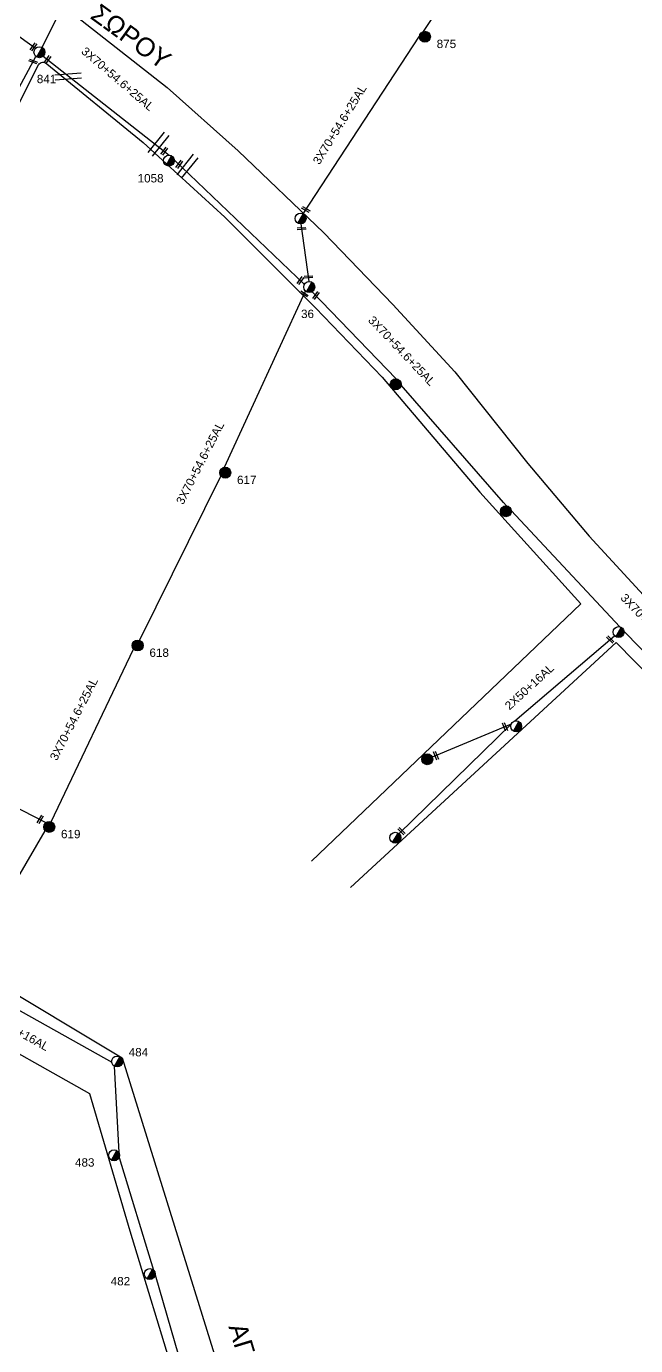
# Model space of a CAD drawing. Header units: millimetres. Extents: x 1113 to 5794, y 757 to 3537.
# Drawn here: x 2366.9 to 2498, y 1122.8 to 1407 of the extents above; entities that cross this region are included whole.
import ezdxf

# ---------------------------------------------------------------- set-up
doc = ezdxf.new("R2010")
doc.units = ezdxf.units.MM
for name, color, linetype in [('Άγνωστα', 7, 'Continuous'), ('Γυμνά εναέρια ΧΤ και ΦΟΠ (1Φ)   2x50+16AL', 7, 'Continuous'), ('Γυμνά εναέρια ΧΤ και ΦΟΠ (3Φ)   4x50+16AL', 7, 'Continuous'), ('Επιγραφές - Σχήματα', 7, 'Continuous'), ('Μηχανική τομή', 7, 'Continuous'), ('Στύλος Ξύλινος', 7, 'Continuous'), ('Στύλος Ξύλινος @ 1', 7, 'Continuous'), ('Στύλος ΦΜ', 7, 'Continuous'), ('Στύλος ΦΜ @ 1', 7, 'Continuous'), ('Συνεστραμμένα ΧΤ   3x70+54.6+25 AL', 7, 'SYN_LINE'), ('Τομή', 7, 'Continuous'), ('Υπόβαθρο ΔΕΗ', 7, 'Continuous')]:
    doc.layers.add(name, color=color, linetype=linetype)
doc.styles.get("Standard").update_dxf_attribs({"font": 'arial.ttf'})
doc.linetypes.add('SYN_LINE', pattern='A,0.5,-0.0001,["/\\/\\/\\/",Standard,S=0.1,R=0,X=0,Y=-0.05],-0.25', length=0.7501)

# ---------------------------------------------------------------- blocks, each defined once
blk = doc.blocks.new('ΥΠΑΡΧΩΝ ΤΣΙΜΕΝΤΕΝΙΟΣ ΣΤΥΛΟΣ')
at = {"layer": 'Στύλος ΦΜ'}
blk.add_hatch(color=7, dxfattribs=at).paths.add_polyline_path([(-1.29, -2.28, 0.574793), (2.62, 0, 0.268822), (1.3, 2.27)])
at = {"layer": 'Στύλος ΦΜ', "color": 7}
blk.add_line((-1.29, -2.28), (1.3, 2.27), dxfattribs=at)
blk.add_circle((0, 0), 2.62, dxfattribs=at)
at = {"layer": 'Στύλος ΦΜ', "flags": 4}
for tag, p in [('ΤΥΠΟΣ', (-4.91, 3.03)), ('ΑΡΙΘΜΟΣ', (-4.68, 8.05))]:
    blk.add_attdef(tag, p, '', height=4, dxfattribs=at)
blk = doc.blocks.new('ΥΠΑΡΧΩΝ ΞΥΛΙΝΟΣ ΣΤΥΛΟΣ')
at = {"layer": 'Στύλος Ξύλινος'}
h = blk.add_hatch(color=7, dxfattribs=at)
h.paths.add_polyline_path([(-2.62, 0, 0.270008), (-1.29, -2.28), (1.3, 2.27, 0.576266)])
h.paths.add_polyline_path([(-1.29, -2.28, 0.574793), (2.62, 0, 0.268822), (1.3, 2.27)])
at = {"layer": 'Στύλος Ξύλινος', "color": 7}
blk.add_line((-1.29, -2.28), (1.3, 2.27), dxfattribs=at)
blk.add_circle((0, 0), 2.62, dxfattribs=at)
at = {"layer": 'Στύλος Ξύλινος', "flags": 4}
for tag, p in [('ΑΡΙΘΜΟΣ', (-4.91, 8.6)), ('ΤΥΠΟΣ', (-4.85, 3.39))]:
    blk.add_attdef(tag, p, '', height=4, dxfattribs=at)
blk = doc.blocks.new('ΜΗΧΑΝΙΚΗ ΤΟΜΗ')
at = {"layer": 'Μηχανική τομή', "ltscale": 40}
for p, q in [((-1.89, 0.78), (1.89, 0.78)), ((1.89, 0), (-1.89, 0))]:
    blk.add_line(p, q, dxfattribs=at)
blk = doc.blocks.new('ΤΟΜΗ')
at = {"layer": 'Τομή', "ltscale": 40}
for p, q in [((-5.68, 0), (5.68, 0)), ((5.68, -2.33), (-5.68, -2.33))]:
    blk.add_line(p, q, dxfattribs=at)

msp = doc.modelspace()

# ---------------------------------------------------------------- linework, layer by layer
at = {"layer": 'Άγνωστα', "color": 27, "linetype": 'SYN_LINE', "lineweight": -3, "ltscale": 20}
for points in [[(2471.22, 1256.65), (2454.25, 1249.59)], [(2355.75, 1243.36), (2371.07, 1235.5)]]:
    msp.add_lwpolyline(points, dxfattribs=at)
at = {"layer": 'Γυμνά εναέρια ΧΤ και ΦΟΠ (1Φ)   2x50+16AL', "color": 27, "lineweight": -3}
for points in [[(2472.06, 1257.37), (2493.51, 1275.7)], [(2447.07, 1233.09), (2471.22, 1256.65)]]:
    msp.add_lwpolyline(points, dxfattribs=at)
at = {"layer": 'Γυμνά εναέρια ΧΤ και ΦΟΠ (3Φ)   4x50+16AL', "color": 1, "lineweight": -3}
msp.add_lwpolyline([(2356.39, 1377.36), (2368.91, 1400.51)], dxfattribs=at)
at = {"layer": 'Γυμνά εναέρια ΧΤ και ΦΟΠ (3Φ)   4x50+16AL', "color": 133, "lineweight": -3}
for points in [[(2353.53, 1201.59), (2385.22, 1183.88)], [(2385.74, 1183.03), (2386.75, 1164.43)], [(2386.8, 1163.31), (2394.25, 1139.07)], [(2394.58, 1138.1), (2404.62, 1103.33)]]:
    msp.add_lwpolyline(points, dxfattribs=at)
at = {"layer": 'Συνεστραμμένα ΧΤ   3x70+54.6+25 AL', "color": 27, "lineweight": -3, "ltscale": 20}
for points in [[(2452.34, 1405.88), (2475.56, 1440.83)], [(2426.43, 1366.64), (2451.49, 1404.88)], [(2398.7, 1378.26), (2426.71, 1351.4)], [(2409.53, 1312.02), (2426.94, 1349.98)], [(2446.47, 1331.06), (2428.36, 1349.84)], [(2470.26, 1303.71), (2469.6, 1304.46), (2447.54, 1329.67)], [(2408.7, 1310.19), (2391.2, 1274.74)], [(2494.61, 1277.66), (2471.26, 1302.73)], [(2523.49, 1248.12), (2495.53, 1276.7)], [(2372.18, 1235.66), (2389.93, 1272.85)], [(2353.19, 1203.35), (2370.92, 1233.74)]]:
    msp.add_lwpolyline(points, dxfattribs=at)
at = {"layer": 'Συνεστραμμένα ΧΤ   3x70+54.6+25 AL', "color": 1, "lineweight": -3, "ltscale": 20}
for points in [[(2370.25, 1402.44), (2381.14, 1424.5)], [(2368.82, 1402.24), (2342.8, 1420.99)], [(2370.45, 1400.54), (2397.6, 1379.24)]]:
    msp.add_lwpolyline(points, dxfattribs=at)
at = {"layer": 'Συνεστραμμένα ΧΤ   3x70+54.6+25 AL', "color": 27, "lineweight": -3, "ltscale": 10}
msp.add_lwpolyline([(2427.76, 1352.02), (2426, 1364.42)], dxfattribs=at)
at = {"layer": 'Υπόβαθρο ΔΕΗ', "lineweight": -3}
for points in [[(2400.98, 1455.98), (2376.23, 1410.26), (2397.16, 1393.81), (2412.45, 1380.18), (2430.88, 1362.48), (2445.76, 1347.07), (2459.12, 1332.59), (2474.84, 1312.83), (2488.06, 1297.16), (2501.39, 1282.64)], [(2525.51, 1242.02), (2493.82, 1274.25), (2436.61, 1221.52)], [(2346.65, 1252.05), (2328.49, 1220.18), (2387.46, 1184.84), (2387.46, 1184.84), (2407.33, 1120.83), (2421.6, 1074.2), (2435.06, 1031.02), (2438.74, 1018.91), (2447.38, 997.05), (2472.5, 1005.38), (2516.08, 1021.18)], [(2399.04, 1115.16), (2389.19, 1147.45), (2380.48, 1177.03), (2380.48, 1177.03), (2353.92, 1192), (2330.3, 1154.74), (2264.77, 1050.72)]]:
    msp.add_lwpolyline(points, dxfattribs=at)
msp.add_lwpolyline([(2338.54, 1256.99), (2320.55, 1224.77), (2285.18, 1245.89), (2320.71, 1303.61), (2331.83, 1324.88), (2348.93, 1358.03), (2369.49, 1398.68, -0.528302), (2371.22, 1398.91), (2392.03, 1381.97), (2409.6, 1365.91), (2429.11, 1346.36), (2443.43, 1331.39), (2464.51, 1306.63), (2486.26, 1282.59), (2428.24, 1227.16)], format="xyb", dxfattribs=at)

# ---------------------------------------------------------------- block references
at = {"layer": 'Μηχανική τομή', "lineweight": -3}
for p, xscale, yscale, zscale, rotation in [((2368.2, 1402.69), 0.5000000000002002, 0.5000000000002002, 0.5000000000002002, 234.1737835661723), ((2368.22, 1399.24), 0.5000000000001789, 0.5000000000001789, 0.5000000000001789, 338.2163052261268), ((2371.22, 1399.93), 0.5000000000002003, 0.5000000000002003, 0.5000000000002003, 234.1737835661723), ((2396.37, 1380.21), 0.5000000000002003, 0.5000000000002003, 0.5000000000002003, 234.1737835661723), ((2399.62, 1377.38), 0.5000000000002003, 0.5000000000002003, 0.5000000000002003, 234.1737835661723), ((2427.12, 1367.7), 0.5000000000001811, 0.5000000000001811, 0.5000000000001811, 149.8975582349995), ((2426.11, 1363.61), 0.50000000000021, 0.50000000000021, 0.50000000000021, 183.3083621089147), ((2425.71, 1352.36), 0.5000000000002003, 0.5000000000002003, 0.5000000000002003, 234.1737835661723), ((2427.59, 1353.21), 0.50000000000021, 0.50000000000021, 0.50000000000021, 183.3083621089147), ((2426.74, 1349.52), 0.5000000000001811, 0.5000000000001811, 0.5000000000001811, 149.8975582349995), ((2429.05, 1349.13), 0.5000000000002003, 0.5000000000002003, 0.5000000000002003, 234.1737835661723), ((2492.43, 1274.78), 0.5000000000001418, 0.5000000000001418, 0.5000000000001418, 314.7704769229935), ((2469.7, 1256.02), 0.500000000000204, 0.500000000000204, 0.500000000000204, 291.9013907049966), ((2454.85, 1249.84), 0.500000000000204, 0.500000000000204, 0.500000000000204, 291.9013907049966), ((2370.01, 1236.05), 0.5000000000002087, 0.5000000000002087, 0.5000000000002087, 59.93434987661653), ((2447.48, 1233.5), 0.5000000000001418, 0.5000000000001418, 0.5000000000001418, 314.7704769229935)]:
    msp.add_blockref('ΜΗΧΑΝΙΚΗ ΤΟΜΗ', p, dxfattribs=dict(at, xscale=xscale, yscale=yscale, zscale=zscale, rotation=rotation))
at = {"layer": 'Στύλος Ξύλινος @ 1', "lineweight": -3, "ltscale": 40}
ref = msp.add_blockref('ΥΠΑΡΧΩΝ ΞΥΛΙΝΟΣ ΣΤΥΛΟΣ', (2452.66, 1404.75), dxfattribs=dict(at, xscale=0.4499999999998181, yscale=0.4499999999998181, zscale=0.4499999999998181))
ref.add_attrib('ΤΥΠΟΣ', '875', (2455.2, 1402.31), dxfattribs={"layer": 'Στύλος Ξύλινος', "height": 1.8, "flags": 4})
at = {"layer": 'Στύλος Ξύλινος @ 1', "lineweight": -3, "ltscale": 40, "xscale": 0.4499999999998181, "yscale": 0.4499999999998181, "zscale": 0.4499999999998181}
for p in [(2446.38, 1329.89), (2470.1, 1302.54), (2453.17, 1249.13)]:
    msp.add_blockref('ΥΠΑΡΧΩΝ ΞΥΛΙΝΟΣ ΣΤΥΛΟΣ', p, dxfattribs=at)
at = {"layer": 'Στύλος Ξύλινος @ 1', "lineweight": -3, "ltscale": 40}
ref = msp.add_blockref('ΥΠΑΡΧΩΝ ΞΥΛΙΝΟΣ ΣΤΥΛΟΣ', (2409.68, 1310.85), dxfattribs=dict(at, xscale=0.4499999999998181, yscale=0.4499999999998181, zscale=0.4499999999998181))
ref.add_attrib('ΤΥΠΟΣ', '617', (2412.21, 1308.4), dxfattribs={"layer": 'Στύλος Ξύλινος', "height": 1.8, "flags": 4})
ref = msp.add_blockref('ΥΠΑΡΧΩΝ ΞΥΛΙΝΟΣ ΣΤΥΛΟΣ', (2390.82, 1273.63), dxfattribs=dict(at, xscale=0.4499999999998181, yscale=0.4499999999998181, zscale=0.4499999999998181))
ref.add_attrib('ΤΥΠΟΣ', '618', (2393.35, 1271.18), dxfattribs={"layer": 'Στύλος Ξύλινος', "height": 1.8, "flags": 4})
ref = msp.add_blockref('ΥΠΑΡΧΩΝ ΞΥΛΙΝΟΣ ΣΤΥΛΟΣ', (2371.77, 1234.56), dxfattribs=dict(at, xscale=0.4499999999998181, yscale=0.4499999999998181, zscale=0.4499999999998181))
ref.add_attrib('ΤΥΠΟΣ', '619', (2374.3, 1232.11), dxfattribs={"layer": 'Στύλος Ξύλινος', "height": 1.8, "flags": 4})
at = {"layer": 'Στύλος ΦΜ @ 1', "lineweight": -3, "ltscale": 40}
ref = msp.add_blockref('ΥΠΑΡΧΩΝ ΤΣΙΜΕΝΤΕΝΙΟΣ ΣΤΥΛΟΣ', (2369.66, 1401.42), dxfattribs=dict(at, xscale=0.4499999999998181, yscale=0.4499999999998181, zscale=0.4499999999998181))
ref.add_attrib('ΤΥΠΟΣ', '841', (2369.1, 1394.75), dxfattribs={"layer": 'Στύλος ΦΜ', "height": 1.8, "flags": 4})
ref = msp.add_blockref('ΥΠΑΡΧΩΝ ΤΣΙΜΕΝΤΕΝΙΟΣ ΣΤΥΛΟΣ', (2397.54, 1378.07), dxfattribs=dict(at, xscale=0.4499999999998181, yscale=0.4499999999998181, zscale=0.4499999999998181))
ref.add_attrib('ΤΥΠΟΣ', '1058', (2390.8, 1373.37), dxfattribs={"layer": 'Στύλος ΦΜ', "height": 1.8, "flags": 4})
at = {"layer": 'Στύλος ΦΜ @ 1', "lineweight": -3, "ltscale": 40, "xscale": 0.4499999999998181, "yscale": 0.4499999999998181, "zscale": 0.4499999999998181}
for p in [(2425.89, 1365.6), (2494.37, 1276.51), (2472.32, 1256.22), (2446.29, 1232.21)]:
    msp.add_blockref('ΥΠΑΡΧΩΝ ΤΣΙΜΕΝΤΕΝΙΟΣ ΣΤΥΛΟΣ', p, dxfattribs=at)
at = {"layer": 'Στύλος ΦΜ @ 1', "lineweight": -3, "ltscale": 40}
ref = msp.add_blockref('ΥΠΑΡΧΩΝ ΤΣΙΜΕΝΤΕΝΙΟΣ ΣΤΥΛΟΣ', (2427.75, 1350.84), dxfattribs=dict(at, xscale=0.4499999999998181, yscale=0.4499999999998181, zscale=0.4499999999998181))
ref.add_attrib('ΤΥΠΟΣ', '36', (2425.99, 1344.16), dxfattribs={"layer": 'Στύλος ΦΜ', "height": 1.8, "flags": 4})
ref = msp.add_blockref('ΥΠΑΡΧΩΝ ΤΣΙΜΕΝΤΕΝΙΟΣ ΣΤΥΛΟΣ', (2386.39, 1184.02), dxfattribs=dict(at, xscale=0.4499999999998181, yscale=0.4499999999998181, zscale=0.4499999999998181))
ref.add_attrib('ΤΥΠΟΣ', '484', (2388.88, 1185.13), dxfattribs={"layer": 'Στύλος ΦΜ', "height": 1.8, "flags": 4})
ref = msp.add_blockref('ΥΠΑΡΧΩΝ ΤΣΙΜΕΝΤΕΝΙΟΣ ΣΤΥΛΟΣ', (2385.74, 1163.82), dxfattribs=dict(at, xscale=0.4499999999998181, yscale=0.4499999999998181, zscale=0.4499999999998181))
ref.add_attrib('ΤΥΠΟΣ', '483', (2377.32, 1161.38), dxfattribs={"layer": 'Στύλος ΦΜ', "height": 1.8, "flags": 4})
ref = msp.add_blockref('ΥΠΑΡΧΩΝ ΤΣΙΜΕΝΤΕΝΙΟΣ ΣΤΥΛΟΣ', (2393.41, 1138.24), dxfattribs=dict(at, xscale=0.4499999999998181, yscale=0.4499999999998181, zscale=0.4499999999998181))
ref.add_attrib('ΤΥΠΟΣ', '482', (2385, 1135.8), dxfattribs={"layer": 'Στύλος ΦΜ', "height": 1.8, "flags": 4})
at = {"layer": 'Τομή', "lineweight": -3}
for p, xscale, yscale, zscale, rotation in [((2375.89, 1395.61), 0.4999999999996662, 0.4999999999996662, 0.4999999999996662, 184.0171096847551), ((2395.73, 1381.28), 0.4999999999998807, 0.4999999999998807, 0.4999999999998807, 231.5006119474853), ((2401.98, 1376.48), 0.4999999999998807, 0.4999999999998807, 0.4999999999998807, 231.5006119474853)]:
    msp.add_blockref('ΤΟΜΗ', p, dxfattribs=dict(at, xscale=xscale, yscale=yscale, zscale=zscale, rotation=rotation))

# ---------------------------------------------------------------- texts
at = {"layer": 'Γυμνά εναέρια ΧΤ και ΦΟΠ (1Φ)   2x50+16AL', "color": 7, "lineweight": -3, "insert": (2469.67, 1260.95), "char_height": 1.8, "width": 168.3718, "attachment_point": 1, "rotation": 42.3838}
msp.add_mtext('2X50+16AL', dxfattribs=at)
at = {"layer": 'Γυμνά εναέρια ΧΤ και ΦΟΠ (3Φ)   4x50+16AL', "color": 7, "lineweight": -3, "insert": (2360.42, 1194.25), "char_height": 1.8, "width": 168.3718, "attachment_point": 1, "rotation": 330.7393}
msp.add_mtext('4X50+16AL', dxfattribs=at)
at = {"layer": 'Επιγραφές - Σχήματα', "color": 7, "lineweight": -3, "char_height": 4, "width": 168.3718, "attachment_point": 1}
for s, insert, rotation in [('ΣΩΡΟΥ', (2382.7, 1412.11), 324.0375), ('ΑΓ. ΓΕΩΡΓΙΟΥ', (2414.15, 1128.08), 286.8719)]:
    msp.add_mtext(s, dxfattribs=dict(at, insert=insert, rotation=rotation))
at = {"layer": 'Συνεστραμμένα ΧΤ   3x70+54.6+25 AL', "color": 7, "lineweight": -3, "char_height": 1.8, "width": 168.3718, "attachment_point": 1}
for insert, rotation in [((2379.68, 1402.71), 319.4399), ((2428.41, 1377.99), 58.3767), ((2441.6, 1344.8), 313.5788), ((2398.99, 1304.64), 62.8567), ((2495.95, 1285), 313.5788), ((2371.8, 1249.5), 62.8567)]:
    msp.add_mtext('3X70+54.6+25AL', dxfattribs=dict(at, insert=insert, rotation=rotation))

doc.saveas('drawing.dxf')
